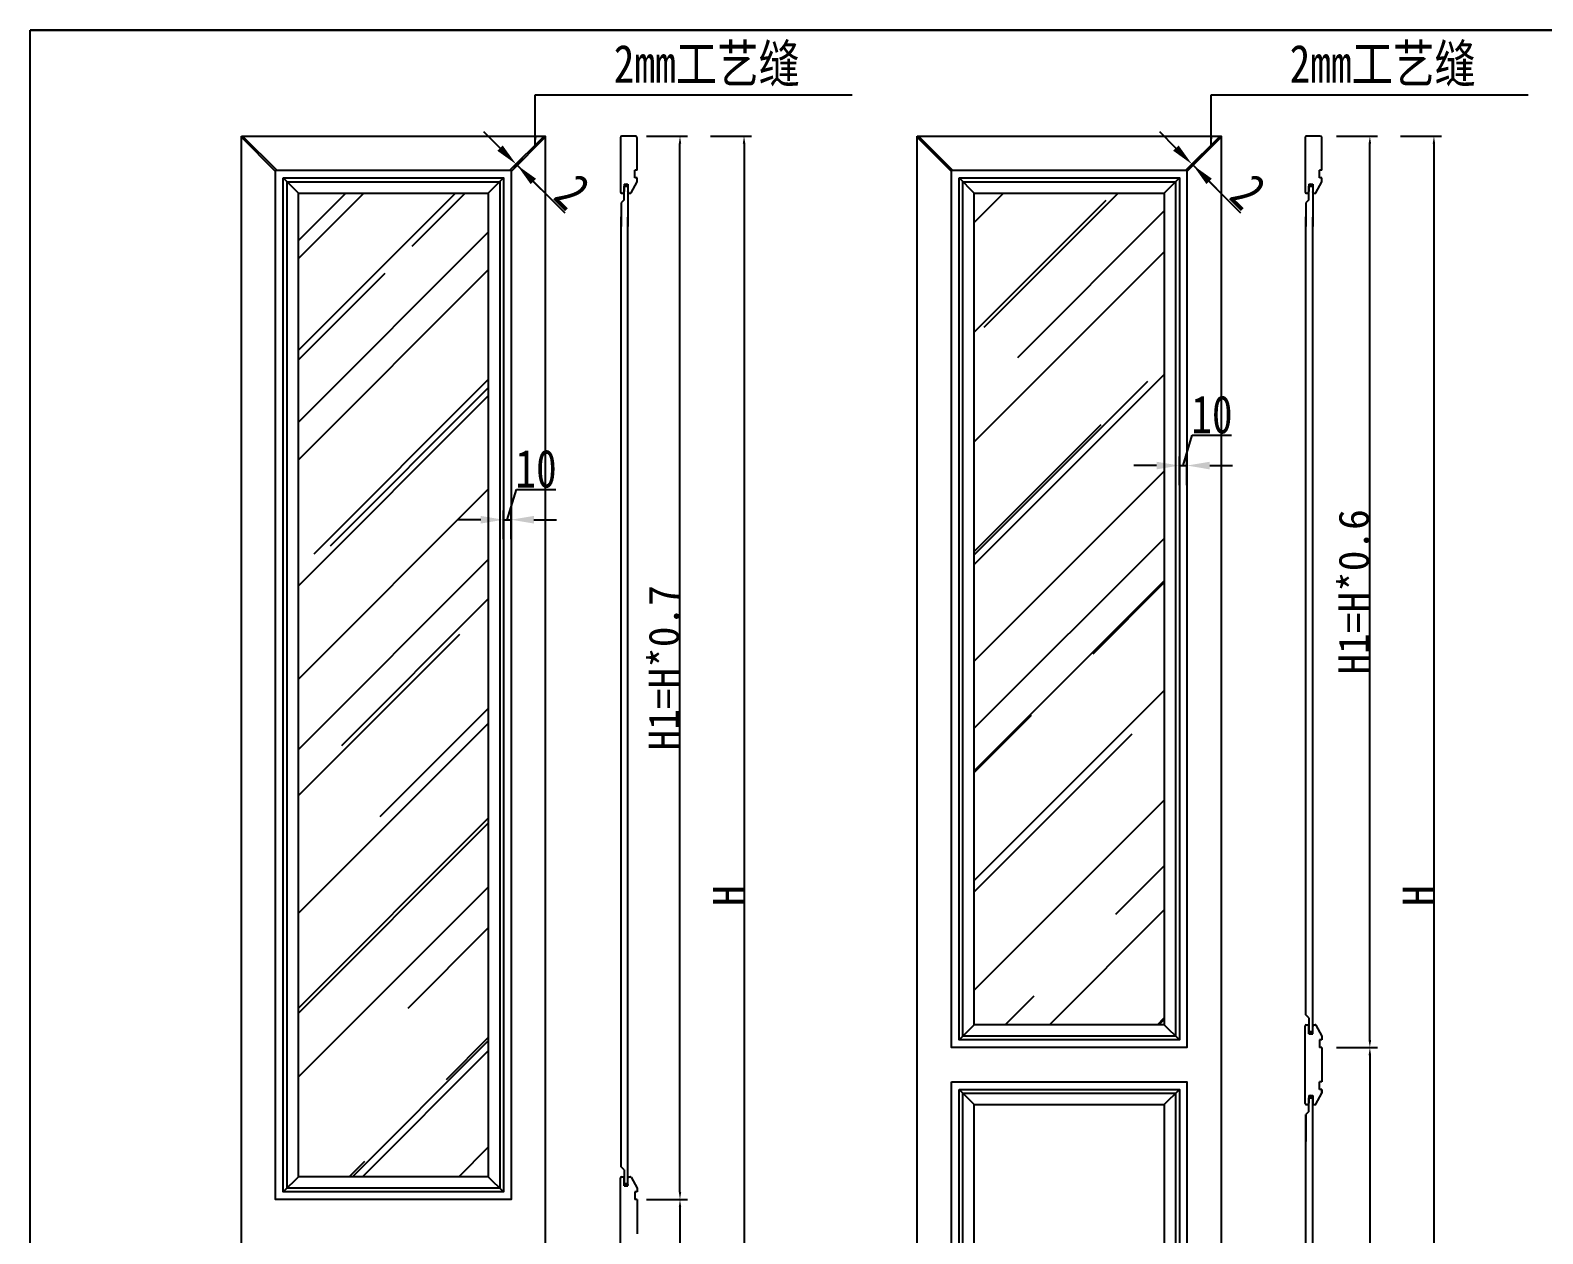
# Model space of a CAD drawing. Header units: inches. Extents: x 49347 to 63816, y 8487 to 15335.
# Drawn here: x 60799 to 62791, y 13531 to 15115 of the extents above; entities that cross this region are included whole.
import ezdxf

# ---------------------------------------------------------------- set-up
doc = ezdxf.new("R2010")
doc.units = ezdxf.units.IN
doc.header["$LTSCALE"] = 4
doc.layers.add('粗实线', color=7, linetype='Continuous')
doc.layers.add('细实线', color=251, linetype='Continuous')
doc.styles.get("Standard").update_dxf_attribs({"font": 'arial.ttf'})
doc.styles.add('ZB_宋体', font='SimSun.ttf')
doc.styles.add('宋体', font='SimSun.ttf', dxfattribs={"width": 0.8})
doc.dimstyles.new('客来福标注小', dxfattribs={"dimscale": 20, "dimtxt": 2, "dimasz": 0.5, "dimexe": 0.5, "dimexo": 0, "dimgap": 0.05, "dimtad": 1, "dimdec": 0, "dimzin": 0, "dimdsep": 46, "dimtxsty": 'Standard', "dimcen": 0, "dimclrd": 256, "dimclre": 256, "dimclrt": 256, "dimadec": 0, "dimazin": 0, "dimtfac": 1, "dimtdec": 0, "dimtofl": 0, "dimtmove": 1, "dimatfit": 3, "dimfxl": 2.2, "dimfxlon": 1, "dimtolj": 1, "dimtzin": 0, "dimarcsym": 0})
doc.dimstyles.new('客来福衣柜标注大', dxfattribs={"dimscale": 20, "dimtxt": 2.5, "dimasz": 1.5, "dimexe": 0.6, "dimexo": 0, "dimgap": 0.1, "dimtad": 1, "dimdec": 0, "dimzin": 0, "dimdsep": 46, "dimtxsty": '宋体', "dimcen": 0, "dimclrd": 251, "dimclre": 251, "dimclrt": 256, "dimadec": 0, "dimazin": 0, "dimtfac": 1, "dimtdec": 0, "dimtofl": 0, "dimtmove": 1, "dimatfit": 3, "dimfxl": 3.8, "dimfxlon": 1, "dimtolj": 1, "dimtzin": 0, "dimarcsym": 0})
pattern_1 = [(45, (-67475, -9713.39), (129.31569, 344.84184), [2286, -304.8, 762, -152.4]), (45, (-67385.55, -9516.18), (-251.08796, 35.5618), [457.2, -50.292, 914.4, -114.3]), (45, (-67512.71, -9567.91), (488.16672, 632.56924), [1219.2, -213.36, 609.6, -152.4])]

# ---------------------------------------------------------------- blocks, each defined once
blk = doc.blocks.new('*D216')
at = {"color": 251, "linetype": 'ByBlock', "lineweight": -2, "transparency": 16777216}
for p, q in [((61417.8, 14960.1), (61396.6, 14981.3)), ((61435.7, 14935.5), (61447.5, 14947.4)), ((61437.1, 14934.1), (61448.9, 14945.9)), ((61440.4, 14937.5), (61439, 14938.9)), ((61503.5, 14874.4), (61440.4, 14937.5)), ((61461.6, 14916.2), (61482.8, 14895))]:
    blk.add_line(p, q, dxfattribs=at)
at = {"color": 251, "linetype": 'ByBlock', "transparency": 16777216}
for points in [[(61421.3, 14963.6), (61414.2, 14956.6), (61439, 14938.9)], [(61465.2, 14919.8), (61458.1, 14912.7), (61440.4, 14937.5)]]:
    blk.add_solid(points, dxfattribs=at)
at = {"layer": 'Defpoints', "color": 0, "linetype": 'ByBlock', "transparency": 16777216}
for p in [(61435.7, 14935.5), (61437.1, 14934.1), (61439, 14938.9)]:
    blk.add_point(p, dxfattribs=at)
at = {"linetype": 'ByBlock', "transparency": 16777216, "insert": (61513.3, 14902.7), "char_height": 50, "attachment_point": 5, "rotation": 315, "style": '宋体'}
blk.add_mtext('\\A1;2', dxfattribs=at)
blk = doc.blocks.new('*D217')
at = {"color": 251, "linetype": 'ByBlock', "lineweight": -2, "transparency": 16777216}
for p, q in [((61427.4, 14470.8), (61439.4, 14510.8)), ((61439.4, 14510.8), (61491.2, 14510.8)), ((61422.4, 14445), (61422.4, 14482.8)), ((61432.4, 14445), (61432.4, 14482.8)), ((61392.4, 14470.8), (61362.4, 14470.8)), ((61422.4, 14470.8), (61432.4, 14470.8)), ((61462.4, 14470.8), (61492.4, 14470.8))]:
    blk.add_line(p, q, dxfattribs=at)
at = {"color": 251, "linetype": 'ByBlock', "transparency": 16777216}
for points in [[(61392.4, 14475.8), (61392.4, 14465.8), (61422.4, 14470.8)], [(61462.4, 14475.8), (61462.4, 14465.8), (61432.4, 14470.8)]]:
    blk.add_solid(points, dxfattribs=at)
at = {"layer": 'Defpoints', "color": 0, "linetype": 'ByBlock', "transparency": 16777216}
for p in [(61432.4, 14470.8), (61422.4, 14445), (61432.4, 14445)]:
    blk.add_point(p, dxfattribs=at)
at = {"linetype": 'ByBlock', "transparency": 16777216, "insert": (61465.3, 14537.8), "char_height": 50, "attachment_point": 5, "style": '宋体'}
blk.add_mtext('\\A1;10', dxfattribs=at)
blk = doc.blocks.new('*D218')
at = {"lineweight": -2, "transparency": 16777216}
for p, q in [((61695.2, 14975.8), (61749.2, 14975.8)), ((61739.2, 14965.8), (61739.2, 12985.8)), ((61695.2, 12975.8), (61749.2, 12975.8))]:
    blk.add_line(p, q, dxfattribs=at)
at = {"transparency": 16777216}
for points in [[(61737.5, 14965.8), (61740.9, 14965.8), (61739.2, 14975.8)], [(61737.5, 12985.8), (61740.9, 12985.8), (61739.2, 12975.8)]]:
    blk.add_solid(points, dxfattribs=at)
at = {"layer": 'Defpoints', "color": 0, "transparency": 16777216}
for p in [(61628.7, 14975.8), (61628.7, 12975.8), (61739.2, 12975.8)]:
    blk.add_point(p, dxfattribs=at)
at = {"transparency": 16777216, "insert": (61718.2, 13975.8), "char_height": 40, "attachment_point": 5, "rotation": 90, "style": 'ZB_宋体'}
blk.add_mtext('\\A1;H', dxfattribs=at)
blk = doc.blocks.new('*D219')
at = {"lineweight": -2, "transparency": 16777216}
for p, q in [((61610.8, 13575.8), (61664.8, 13575.8)), ((61654.8, 13565.8), (61654.8, 12985.8)), ((61610.8, 12975.8), (61664.8, 12975.8))]:
    blk.add_line(p, q, dxfattribs=at)
at = {"transparency": 16777216}
for points in [[(61653.2, 13565.8), (61656.5, 13565.8), (61654.8, 13575.8)], [(61653.2, 12985.8), (61656.5, 12985.8), (61654.8, 12975.8)]]:
    blk.add_solid(points, dxfattribs=at)
at = {"layer": 'Defpoints', "color": 0, "transparency": 16777216}
for p in [(61524.3, 13575.8), (61584.3, 12975.8), (61654.8, 12975.8)]:
    blk.add_point(p, dxfattribs=at)
at = {"transparency": 16777216, "insert": (61633.8, 13275.8), "char_height": 40, "attachment_point": 5, "rotation": 90, "style": 'ZB_宋体'}
blk.add_mtext('\\A1;H2=H*0.3', dxfattribs=at)
blk = doc.blocks.new('*D220')
at = {"lineweight": -2, "transparency": 16777216}
for p, q in [((61610.8, 14975.8), (61664.8, 14975.8)), ((61654.8, 13585.8), (61654.8, 14965.8)), ((61610.8, 13575.8), (61664.8, 13575.8))]:
    blk.add_line(p, q, dxfattribs=at)
at = {"transparency": 16777216}
for points in [[(61653.2, 14965.8), (61656.5, 14965.8), (61654.8, 14975.8)], [(61653.2, 13585.8), (61656.5, 13585.8), (61654.8, 13575.8)]]:
    blk.add_solid(points, dxfattribs=at)
at = {"layer": 'Defpoints', "color": 0, "transparency": 16777216}
for p in [(61524.3, 14975.8), (61654.8, 14975.8), (61524.3, 13575.8)]:
    blk.add_point(p, dxfattribs=at)
at = {"transparency": 16777216, "insert": (61633.8, 14275.8), "char_height": 40, "attachment_point": 5, "rotation": 90, "style": 'ZB_宋体'}
blk.add_mtext('\\A1;H1=H*0.7', dxfattribs=at)
blk = doc.blocks.new('*D221')
at = {"color": 251, "linetype": 'ByBlock', "lineweight": -2, "transparency": 16777216}
for p, q in [((62307.9, 14960.1), (62286.7, 14981.3)), ((62325.8, 14935.5), (62337.6, 14947.4)), ((62327.2, 14934.1), (62339, 14945.9)), ((62330.6, 14937.5), (62329.1, 14938.9)), ((62393.6, 14874.4), (62330.6, 14937.5)), ((62351.8, 14916.2), (62373, 14895))]:
    blk.add_line(p, q, dxfattribs=at)
at = {"color": 251, "linetype": 'ByBlock', "transparency": 16777216}
for points in [[(62311.5, 14963.6), (62304.4, 14956.6), (62329.1, 14938.9)], [(62355.3, 14919.8), (62348.2, 14912.7), (62330.6, 14937.5)]]:
    blk.add_solid(points, dxfattribs=at)
at = {"layer": 'Defpoints', "color": 0, "linetype": 'ByBlock', "transparency": 16777216}
for p in [(62325.8, 14935.5), (62327.2, 14934.1), (62329.1, 14938.9)]:
    blk.add_point(p, dxfattribs=at)
at = {"linetype": 'ByBlock', "transparency": 16777216, "insert": (62403.5, 14902.7), "char_height": 50, "attachment_point": 5, "rotation": 315, "style": '宋体'}
blk.add_mtext('\\A1;2', dxfattribs=at)
blk = doc.blocks.new('*D222')
at = {"color": 251, "linetype": 'ByBlock', "lineweight": -2, "transparency": 16777216}
for p, q in [((62317.5, 14542.1), (62329.5, 14582.1)), ((62329.5, 14582.1), (62381.3, 14582.1)), ((62282.5, 14542.1), (62252.5, 14542.1)), ((62312.5, 14516.3), (62312.5, 14554.1)), ((62312.5, 14542.1), (62322.5, 14542.1)), ((62322.5, 14516.3), (62322.5, 14554.1)), ((62352.5, 14542.1), (62382.5, 14542.1))]:
    blk.add_line(p, q, dxfattribs=at)
at = {"color": 251, "linetype": 'ByBlock', "transparency": 16777216}
for points in [[(62282.5, 14547.1), (62282.5, 14537.1), (62312.5, 14542.1)], [(62352.5, 14547.1), (62352.5, 14537.1), (62322.5, 14542.1)]]:
    blk.add_solid(points, dxfattribs=at)
at = {"layer": 'Defpoints', "color": 0, "linetype": 'ByBlock', "transparency": 16777216}
for p in [(62322.5, 14542.1), (62312.5, 14516.3), (62322.5, 14516.3)]:
    blk.add_point(p, dxfattribs=at)
at = {"linetype": 'ByBlock', "transparency": 16777216, "insert": (62355.4, 14609.1), "char_height": 50, "attachment_point": 5, "style": '宋体'}
blk.add_mtext('\\A1;10', dxfattribs=at)
blk = doc.blocks.new('*D225')
at = {"lineweight": -2, "transparency": 16777216}
for p, q in [((62603.8, 14975.8), (62657.8, 14975.8)), ((62647.8, 14965.8), (62647.8, 12985.8)), ((62603.8, 12975.8), (62657.8, 12975.8))]:
    blk.add_line(p, q, dxfattribs=at)
at = {"transparency": 16777216}
for points in [[(62646.1, 14965.8), (62649.4, 14965.8), (62647.8, 14975.8)], [(62646.1, 12985.8), (62649.4, 12985.8), (62647.8, 12975.8)]]:
    blk.add_solid(points, dxfattribs=at)
at = {"layer": 'Defpoints', "color": 0, "transparency": 16777216}
for p in [(62537.3, 14975.8), (62537.3, 12975.8), (62647.8, 12975.8)]:
    blk.add_point(p, dxfattribs=at)
at = {"transparency": 16777216, "insert": (62626.8, 13975.8), "char_height": 40, "attachment_point": 5, "rotation": 90, "style": 'ZB_宋体'}
blk.add_mtext('\\A1;H', dxfattribs=at)
blk = doc.blocks.new('*D226')
at = {"lineweight": -2, "transparency": 16777216}
for p, q in [((62519.4, 13775.8), (62573.4, 13775.8)), ((62563.4, 13765.8), (62563.4, 12985.8)), ((62519.4, 12975.8), (62573.4, 12975.8))]:
    blk.add_line(p, q, dxfattribs=at)
at = {"transparency": 16777216}
for points in [[(62561.7, 13765.8), (62565.1, 13765.8), (62563.4, 13775.8)], [(62561.7, 12985.8), (62565.1, 12985.8), (62563.4, 12975.8)]]:
    blk.add_solid(points, dxfattribs=at)
at = {"layer": 'Defpoints', "color": 0, "transparency": 16777216}
for p in [(62432.9, 13775.8), (62492.9, 12975.8), (62563.4, 12975.8)]:
    blk.add_point(p, dxfattribs=at)
at = {"transparency": 16777216, "insert": (62542.4, 13375.8), "char_height": 40, "attachment_point": 5, "rotation": 90, "style": 'ZB_宋体'}
blk.add_mtext('\\A1;H2=H*0.4', dxfattribs=at)
blk = doc.blocks.new('*D227')
at = {"lineweight": -2, "transparency": 16777216}
for p, q in [((62519.4, 14975.8), (62573.4, 14975.8)), ((62563.4, 13785.8), (62563.4, 14965.8)), ((62519.4, 13775.8), (62573.4, 13775.8))]:
    blk.add_line(p, q, dxfattribs=at)
at = {"transparency": 16777216}
for points in [[(62561.7, 14965.8), (62565.1, 14965.8), (62563.4, 14975.8)], [(62561.7, 13785.8), (62565.1, 13785.8), (62563.4, 13775.8)]]:
    blk.add_solid(points, dxfattribs=at)
at = {"layer": 'Defpoints', "color": 0, "transparency": 16777216}
for p in [(62432.9, 14975.8), (62563.4, 14975.8), (62432.9, 13775.8)]:
    blk.add_point(p, dxfattribs=at)
at = {"transparency": 16777216, "insert": (62542.4, 14375.8), "char_height": 40, "attachment_point": 5, "rotation": 90, "style": 'ZB_宋体'}
blk.add_mtext('\\A1;H1=H*0.6', dxfattribs=at)

msp = doc.modelspace()

# ---------------------------------------------------------------- hatches: boundary and pattern name
h = msp.add_hatch()
h.set_pattern_fill('AR-RROOF', color=4, scale=6, angle=45)
h.set_pattern_definition(pattern_1)
h.paths.add_polyline_path([(61152.26, 14900.82), (61402.35, 14900.82), (61402.35, 13605.82), (61152.26, 13605.82)])
h = msp.add_hatch()
h.set_pattern_fill('AR-RROOF', color=4, scale=6, angle=45)
h.set_pattern_definition(pattern_1)
h.paths.add_polyline_path([(62042.41, 14900.82), (62292.5, 14900.82), (62292.5, 13805.82), (62042.41, 13805.82)])
at = {"layer": '细实线'}
h = msp.add_hatch(color=256, dxfattribs=at)
edge = h.paths.add_edge_path()
edge.add_ellipse((61583.8, 14911.32), major_axis=(2.5, 0), ratio=0.6, start_angle=90, end_angle=180, ccw=False)
edge.add_ellipse((61583.8, 14911.32), major_axis=(2.5, 0), ratio=0.6, start_angle=0, end_angle=90, ccw=False)
edge.add_ellipse((61583.8, 14911.32), major_axis=(2.5, 0), ratio=0.6, start_angle=180, end_angle=360, ccw=False)
h = msp.add_hatch(color=256, dxfattribs=at)
edge = h.paths.add_edge_path()
edge.add_ellipse((62485.67, 14911.32), major_axis=(2.5, 0), ratio=0.6, start_angle=90, end_angle=180, ccw=False)
edge.add_ellipse((62485.67, 14911.32), major_axis=(2.5, 0), ratio=0.6, start_angle=0, end_angle=90, ccw=False)
edge.add_ellipse((62485.67, 14911.32), major_axis=(2.5, 0), ratio=0.6, start_angle=180, end_angle=360, ccw=False)
h = msp.add_hatch(color=256, dxfattribs=at)
edge = h.paths.add_edge_path()
edge.add_ellipse((62485.67, 13795.32), major_axis=(2.5, 0), ratio=0.6, start_angle=180, end_angle=270)
edge.add_ellipse((62485.67, 13795.32), major_axis=(2.5, 0), ratio=0.6, start_angle=270, end_angle=360)
edge.add_ellipse((62485.67, 13795.32), major_axis=(2.5, 0), ratio=0.6, start_angle=0, end_angle=180)
h = msp.add_hatch(color=256, dxfattribs=at)
edge = h.paths.add_edge_path()
edge.add_ellipse((62485.67, 13711.22), major_axis=(2.5, 0), ratio=0.6, start_angle=90, end_angle=180, ccw=False)
edge.add_ellipse((62485.67, 13711.22), major_axis=(2.5, 0), ratio=0.6, start_angle=0, end_angle=90, ccw=False)
edge.add_ellipse((62485.67, 13711.22), major_axis=(2.5, 0), ratio=0.6, start_angle=180, end_angle=360, ccw=False)
h = msp.add_hatch(color=256, dxfattribs=at)
edge = h.paths.add_edge_path()
edge.add_ellipse((61583.8, 13595.32), major_axis=(2.5, 0), ratio=0.6, start_angle=180, end_angle=270)
edge.add_ellipse((61583.8, 13595.32), major_axis=(2.5, 0), ratio=0.6, start_angle=270, end_angle=360)
edge.add_ellipse((61583.8, 13595.32), major_axis=(2.5, 0), ratio=0.6, start_angle=0, end_angle=180)

# ---------------------------------------------------------------- linework, layer by layer
at = {"color": 0}
for p, q in [((63816.2, 15115.24, 0), (60799.11, 15115.24, 0)), ((60799.11, 15115.24, 0), (63816.2, 15115.24, 0)), ((63816.2, 15115.24, 0), (60799.11, 15115.24, 0))]:
    msp.add_line(p, q, dxfattribs=at)
for p, q in [((62108.99, 15115.24, 0), (61314.21, 15115.24, 0)), ((62440.45, 15115.24, 0), (62108.99, 15115.24, 0)), ((62108.99, 15115.24, 0), (63254.12, 15115.24, 0)), ((63254.12, 15115.24, 0), (62440.45, 15115.24, 0)), ((61581.3, 14891.82, 0), (61577.3, 14887.82, 0)), ((62483.17, 14891.82, 0), (62479.17, 14887.82, 0)), ((62483.17, 13814.82, 0), (62479.17, 13818.82, 0)), ((62483.17, 13691.72, 0), (62479.17, 13687.72, 0)), ((61581.3, 13614.82, 0), (61577.3, 13618.82, 0))]:
    msp.add_line(p, q)
at = {"color": 0, "elevation": 0}
msp.add_lwpolyline([(60799.11, 15115.24), (63816.2, 15115.24), (63816.2, 12226.55), (60799.11, 12226.55)], close=True, dxfattribs=at)
at = {"layer": '粗实线'}
for p, q in [((61576.3, 14973.82, 0), (61576.3, 14902.32, 0)), ((61596.3, 14975.82, 0), (61578.3, 14975.82, 0)), ((61598.3, 14930.82, 0), (61598.3, 14973.82, 0)), ((62478.17, 14973.82, 0), (62478.17, 14902.32, 0)), ((62498.17, 14975.82, 0), (62480.17, 14975.82, 0)), ((62500.17, 14930.82, 0), (62500.17, 14973.82, 0)), ((61595.3, 14920.82, 0), (61595.3, 14930.82, 0)), ((61598.3, 14930.82, 0), (61595.3, 14930.82, 0)), ((61598.3, 14920.82, 0), (61595.3, 14920.82, 0)), ((61598.3, 14915.82, 0), (61598.3, 14920.82, 0)), ((62497.17, 14920.82, 0), (62497.17, 14930.82, 0)), ((62500.17, 14930.82, 0), (62497.17, 14930.82, 0)), ((62500.17, 14920.82, 0), (62497.17, 14920.82, 0)), ((62500.17, 14915.82, 0), (62500.17, 14920.82, 0)), ((61577.8, 14900.82, 0), (61580.3, 14900.82, 0)), ((61580.3, 14900.82, 0), (61581.3, 14902.82, 0)), ((61581.3, 14912.82, 0), (61581.3, 14902.82, 0)), ((61581.3, 14912.82, 0), (61586.3, 14912.82, 0)), ((61581.3, 14909.82, 0), (61586.3, 14909.82, 0)), ((61581.3, 14891.82, 0), (61581.3, 14909.82, 0)), ((61586.3, 14912.82, 0), (61586.3, 14902.82, 0)), ((61586.3, 14909.82, 0), (61586.3, 14857.08, 0)), ((61587.3, 14900.82, 0), (61586.3, 14902.82, 0)), ((61587.3, 14900.82, 0), (61589.7, 14900.82, 0)), ((61590.58, 14901.35, 0), (61598.3, 14915.82, 0)), ((62479.67, 14900.82, 0), (62482.17, 14900.82, 0)), ((62482.17, 14900.82, 0), (62483.17, 14902.82, 0)), ((62483.17, 14912.82, 0), (62483.17, 14902.82, 0)), ((62483.17, 14912.82, 0), (62488.17, 14912.82, 0)), ((62483.17, 14909.82, 0), (62488.17, 14909.82, 0)), ((62483.17, 14891.82, 0), (62483.17, 14909.82, 0)), ((62488.17, 14912.82, 0), (62488.17, 14902.82, 0)), ((62488.17, 14909.82, 0), (62488.17, 14857.08, 0)), ((62489.17, 14900.82, 0), (62488.17, 14902.82, 0)), ((62489.17, 14900.82, 0), (62491.57, 14900.82, 0)), ((62492.45, 14901.35, 0), (62500.17, 14915.82, 0)), ((61577.3, 14887.82, 0), (61577.3, 14857.05, 0)), ((62479.17, 14887.82, 0), (62479.17, 14857.05, 0)), ((61577.3, 13618.82, 0), (61577.3, 14869.38, 0)), ((61586.3, 13593.82, 0), (61586.3, 14869.36, 0)), ((62479.17, 13818.82, 0), (62479.17, 14869.38, 0)), ((62488.17, 13793.82, 0), (62488.17, 14869.36, 0)), ((62479.17, 13818.82, 0), (62479.17, 13849.59, 0)), ((62488.17, 13796.82, 0), (62488.17, 13849.56, 0)), ((62479.67, 13805.82, 0), (62482.17, 13805.82, 0)), ((62482.17, 13805.82, 0), (62483.17, 13803.82, 0)), ((62483.17, 13814.82, 0), (62483.17, 13796.82, 0)), ((62489.17, 13805.82, 0), (62488.17, 13803.82, 0)), ((62489.17, 13805.82, 0), (62491.57, 13805.82, 0)), ((62492.45, 13805.29, 0), (62500.17, 13790.82, 0)), ((62478.17, 13702.22, 0), (62478.17, 13804.32, 0)), ((62483.17, 13793.82, 0), (62483.17, 13803.82, 0)), ((62483.17, 13796.82, 0), (62488.17, 13796.82, 0)), ((62483.17, 13793.82, 0), (62488.17, 13793.82, 0)), ((62488.17, 13793.82, 0), (62488.17, 13803.82, 0)), ((62497.17, 13785.82, 0), (62497.17, 13775.82, 0)), ((62500.17, 13785.82, 0), (62497.17, 13785.82, 0)), ((62500.17, 13790.82, 0), (62500.17, 13785.82, 0)), ((62500.17, 13775.82, 0), (62497.17, 13775.82, 0)), ((62500.17, 13775.82, 0), (62500.17, 13730.72, 0)), ((62497.17, 13720.72, 0), (62497.17, 13730.72, 0)), ((62500.17, 13730.72, 0), (62497.17, 13730.72, 0)), ((62483.17, 13712.72, 0), (62483.17, 13702.72, 0)), ((62483.17, 13712.72, 0), (62488.17, 13712.72, 0)), ((62483.17, 13709.72, 0), (62488.17, 13709.72, 0)), ((62483.17, 13691.72, 0), (62483.17, 13709.72, 0)), ((62488.17, 13041.82, 0), (62488.17, 13712.72, 0)), ((62488.17, 13712.72, 0), (62488.17, 13702.72, 0)), ((62492.45, 13701.25, 0), (62500.17, 13715.72, 0)), ((62500.17, 13720.72, 0), (62497.17, 13720.72, 0)), ((62500.17, 13720.72, 0), (62500.17, 13715.72, 0)), ((62500.17, 13715.72, 0), (62500.17, 13720.72, 0)), ((62479.17, 13063.82, 0), (62479.17, 13687.72, 0)), ((62479.17, 13687.72, 0), (62479.17, 13651.95, 0)), ((62479.67, 13700.72, 0), (62482.17, 13700.72, 0)), ((62482.17, 13700.72, 0), (62483.17, 13702.72, 0)), ((62489.17, 13700.72, 0), (62488.17, 13702.72, 0)), ((62489.17, 13700.72, 0), (62491.57, 13700.72, 0)), ((61577.3, 13618.82, 0), (61577.3, 13649.59, 0)), ((61586.3, 13596.82, 0), (61586.3, 13649.56, 0)), ((61577.8, 13605.82, 0), (61580.3, 13605.82, 0)), ((61580.3, 13605.82, 0), (61581.3, 13603.82, 0)), ((61581.3, 13614.82, 0), (61581.3, 13596.82, 0)), ((61587.3, 13605.82, 0), (61586.3, 13603.82, 0)), ((61587.3, 13605.82, 0), (61589.7, 13605.82, 0)), ((61576.3, 13502.22, 0), (61576.3, 13604.32, 0)), ((61581.3, 13593.82, 0), (61581.3, 13603.82, 0)), ((61581.3, 13596.82, 0), (61586.3, 13596.82, 0)), ((61581.3, 13593.82, 0), (61586.3, 13593.82, 0)), ((61586.3, 13593.82, 0), (61586.3, 13603.82, 0)), ((61590.58, 13605.29, 0), (61598.3, 13590.82, 0)), ((61595.3, 13585.82, 0), (61595.3, 13575.82, 0)), ((61598.3, 13585.82, 0), (61595.3, 13585.82, 0)), ((61598.3, 13590.82, 0), (61598.3, 13585.82, 0)), ((61598.3, 13575.82, 0), (61595.3, 13575.82, 0)), ((61598.3, 13575.82, 0), (61598.3, 13530.72, 0))]:
    msp.add_line(p, q, dxfattribs=at)
at = {"layer": '粗实线', "elevation": 0}
for points in [[(61077.26, 14975.82), (61477.35, 14975.82), (61477.35, 12975.82), (61077.26, 12975.82)], [(61967.41, 14975.82), (62367.5, 14975.82), (62367.5, 12975.82), (61967.41, 12975.82)], [(61152.26, 14900.82), (61402.35, 14900.82), (61402.35, 13605.82), (61152.26, 13605.82)], [(62042.41, 14900.82), (62292.5, 14900.82), (62292.5, 13805.82), (62042.41, 13805.82)], [(62042.41, 13700.72), (62292.5, 13700.72), (62292.5, 13050.82), (62042.41, 13050.82)]]:
    msp.add_lwpolyline(points, close=True, dxfattribs=at)
at = {"layer": '粗实线', "color": 1, "elevation": 0}
for points in [[(61122.26, 14930.82), (61432.35, 14930.82), (61432.35, 13575.82), (61122.26, 13575.82)], [(61132.26, 14920.82), (61422.35, 14920.82), (61422.35, 13585.82), (61132.26, 13585.82)], [(62012.41, 14930.82), (62322.5, 14930.82), (62322.5, 13775.82), (62012.41, 13775.82)], [(62022.41, 14920.82), (62312.5, 14920.82), (62312.5, 13785.82), (62022.41, 13785.82)], [(62012.41, 13730.72), (62322.5, 13730.72), (62322.5, 13020.82), (62012.41, 13020.82)], [(62022.41, 13720.72), (62312.5, 13720.72), (62312.5, 13030.82), (62022.41, 13030.82)]]:
    msp.add_lwpolyline(points, close=True, dxfattribs=at)
at = {"layer": '粗实线'}
for centre, radius, start, end in [((61578.3, 14973.82, 0), 2, 90, 180), ((61596.3, 14973.82, 0), 2, 0, 90), ((62480.17, 14973.82, 0), 2, 90, 180), ((62498.17, 14973.82, 0), 2, 0, 90), ((61577.8, 14902.32, 0), 1.5, 180, 270), ((61589.7, 14901.82, 0), 1, 270, 331.92751), ((62479.67, 14902.32, 0), 1.5, 180, 270), ((62491.57, 14901.82, 0), 1, 270, 331.92751), ((62479.67, 13804.32, 0), 1.5, 90, 180), ((62491.57, 13804.82, 0), 1, 28.07249, 90), ((62479.67, 13702.22, 0), 1.5, 180, 270), ((62491.57, 13701.72, 0), 1, 270, 331.92751), ((61577.8, 13604.32, 0), 1.5, 90, 180), ((61589.7, 13604.82, 0), 1, 28.07249, 90)]:
    msp.add_arc(centre, radius, start, end, dxfattribs=at)
at = {"layer": '细实线'}
for p, q in [((61122.26, 14929.4, 0), (61077.26, 14974.4, 0)), ((61123.67, 14930.82, 0), (61078.67, 14975.82, 0)), ((61430.94, 14930.82, 0), (61475.94, 14975.82, 0)), ((61432.35, 14929.4, 0), (61477.35, 14974.4, 0)), ((62012.41, 14929.4, 0), (61967.41, 14974.4, 0)), ((62013.82, 14930.82, 0), (61968.82, 14975.82, 0)), ((62321.08, 14930.82, 0), (62366.08, 14975.82, 0)), ((62322.5, 14929.4, 0), (62367.5, 14974.4, 0)), ((61152.26, 14900.82, 0), (61132.26, 14920.82, 0)), ((61402.35, 14900.82, 0), (61422.35, 14920.82, 0)), ((62042.41, 14900.82, 0), (62022.41, 14920.82, 0)), ((62292.5, 14900.82, 0), (62312.5, 14920.82, 0)), ((62042.41, 13805.82), (62022.41, 13785.82)), ((62292.5, 13805.82), (62312.5, 13785.82)), ((62042.41, 13700.72, 0), (62022.41, 13720.72, 0)), ((62292.5, 13700.72, 0), (62312.5, 13720.72, 0)), ((61152.26, 13605.82), (61132.26, 13585.82)), ((61402.35, 13605.82), (61422.35, 13585.82))]:
    msp.add_line(p, q, dxfattribs=at)
at = {"layer": '细实线', "elevation": 0}
for points in [[(61137.26, 14915.82), (61417.35, 14915.82), (61417.35, 13590.82), (61137.26, 13590.82)], [(62027.41, 14915.82), (62307.5, 14915.82), (62307.5, 13790.82), (62027.41, 13790.82)], [(62027.41, 13715.72), (62307.5, 13715.72), (62307.5, 13035.82), (62027.41, 13035.82)]]:
    msp.add_lwpolyline(points, close=True, dxfattribs=at)
at = {"layer": '细实线', "extrusion": (0, 0, -1)}
for centre in [(61583.8, 14911.32, 0), (62485.67, 14911.32, 0), (62485.67, 13711.22, 0)]:
    msp.add_ellipse(centre, major_axis=(2.5, 0), ratio=0.6, dxfattribs=at)
at = {"layer": '细实线'}
for centre in [(62485.67, 13795.32, 0), (61583.8, 13595.32, 0)]:
    msp.add_ellipse(centre, major_axis=(2.5, 0), ratio=0.6, dxfattribs=at)

# ---------------------------------------------------------------- texts
at = {"layer": '粗实线', "char_height": 50, "width": 545.0046, "attachment_point": 1, "style": '宋体'}
for insert in [(61567.58, 15096.16, 0), (62457.72, 15096.16, 0)]:
    msp.add_mtext('2mm工艺缝', dxfattribs=dict(at, insert=insert))

# ---------------------------------------------------------------- dimensions: what is measured, and where the dimension line sits
at = {"color": 0, "linetype": 'ByBlock'}
for base, p1, p2, picture, middle in [((61438.99, 14938.87, 0), (61437.08, 14934.13, 0), (61435.66, 14935.54, 0), '*D216', (61520.96, 14910.39, 0)), ((62329.14, 14938.87, 0), (62327.22, 14934.13, 0), (62325.81, 14935.54, 0), '*D221', (62411.11, 14910.39, 0))]:
    dim = msp.add_linear_dim(base=base, p1=p1, p2=p2, angle=135, dimstyle='客来福衣柜标注大', override={"dimtxsty": '宋体'}, dxfattribs=at)
    dim.commit()
    dim.dimension.update_dxf_attribs({"geometry": picture, "text_midpoint": middle, "dimtype": 129})
at = {"color": 0}
for base, p1, p2, text, picture, middle in [((61654.85, 14975.82, 0), (61524.33, 13575.82, 0), (61524.33, 14975.82, 0), 'H1=H*0.7', '*D220', (61633.85, 14275.82, 0)), ((61739.2, 12975.82, 0), (61628.72, 14975.82, 0), (61628.72, 12975.82, 0), 'H', '*D218', (61718.2, 13975.82, 0)), ((62563.41, 14975.82, 0), (62432.89, 13775.82, 0), (62432.89, 14975.82, 0), 'H1=H*0.6', '*D227', (62542.41, 14375.82, 0)), ((62647.76, 12975.82, 0), (62537.28, 14975.82, 0), (62537.28, 12975.82, 0), 'H', '*D225', (62626.76, 13975.82, 0)), ((62563.41, 12975.82, 0), (62432.89, 13775.82, 0), (62492.89, 12975.82, 0), 'H2=H*0.4', '*D226', (62542.41, 13375.82, 0)), ((61654.85, 12975.82, 0), (61524.33, 13575.82, 0), (61584.33, 12975.82, 0), 'H2=H*0.3', '*D219', (61633.85, 13275.82, 0))]:
    dim = msp.add_linear_dim(base=base, p1=p1, p2=p2, angle=90, text=text, dimstyle='客来福标注小', override={"dimtxsty": 'ZB_宋体'}, dxfattribs=at)
    dim.commit()
    dim.dimension.update_dxf_attribs({"geometry": picture, "text_midpoint": middle})
at = {"color": 0, "linetype": 'ByBlock'}
for base, p1, p2, picture, middle in [((62322.5, 14542.09, 0), (62312.5, 14516.28, 0), (62322.5, 14516.28, 0), '*D222', (62331.5, 14609.09, 0)), ((61432.35, 14470.81, 0), (61422.35, 14445, 0), (61432.35, 14445, 0), '*D217', (61441.35, 14537.81, 0))]:
    dim = msp.add_linear_dim(base=base, p1=p1, p2=p2, dimstyle='客来福衣柜标注大', override={"dimtxsty": '宋体'}, dxfattribs=at)
    dim.commit()
    dim.dimension.update_dxf_attribs({"geometry": picture, "text_midpoint": middle})

# ---------------------------------------------------------------- leaders
at = {"color": 0}
for points in [[(61464.25, 14964.13, 0), (61464.25, 15030.08, 0), (61881.55, 15030.08, 0)], [(62354.39, 14964.13, 0), (62354.39, 15030.08, 0), (62771.7, 15030.08, 0)]]:
    msp.add_leader(points, dimstyle='客来福标注小', override={"dimgap": 0.05, "dimtad": 0}, dxfattribs=at)

doc.saveas('drawing.dxf')
